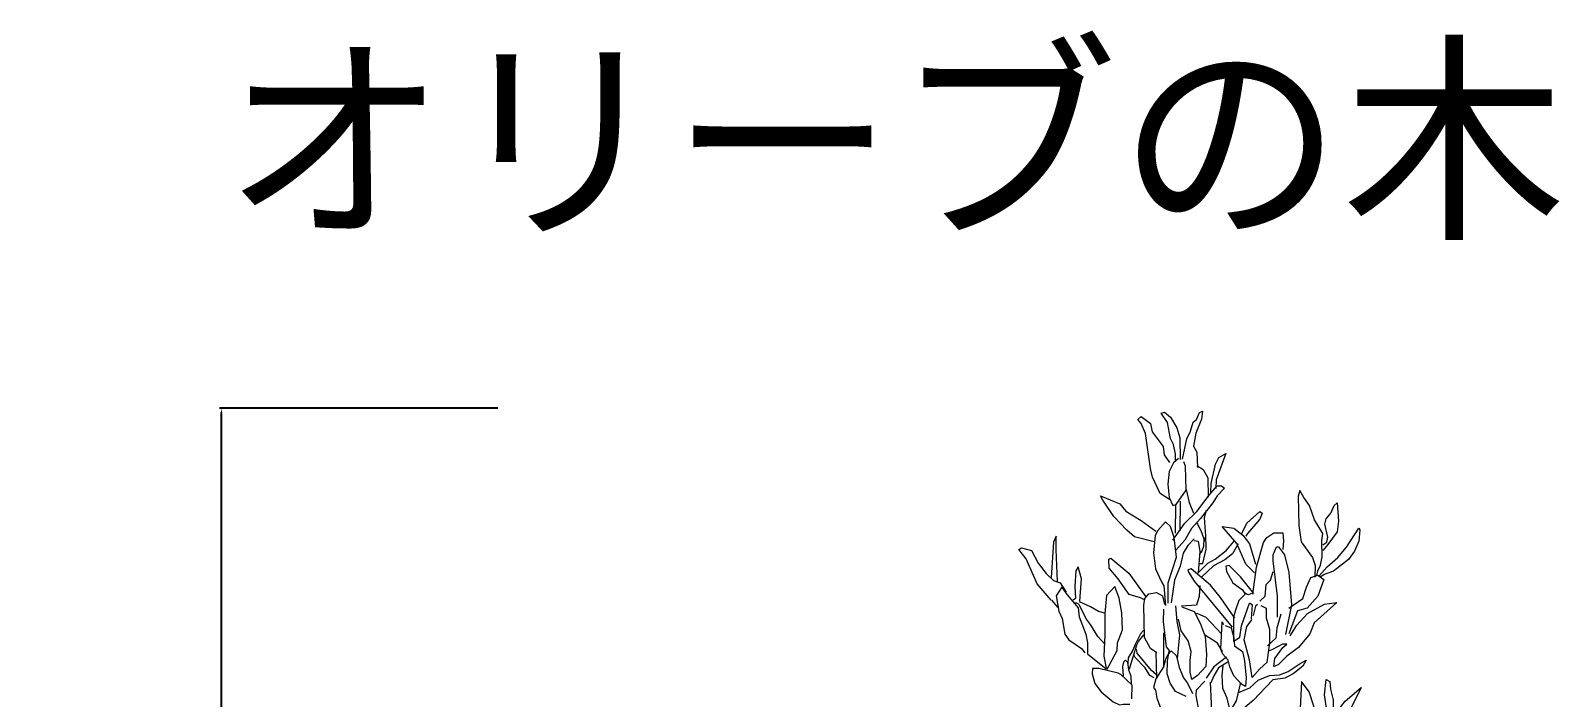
# Model space of a CAD drawing. Header units: millimetres. Extents: x -63086 to 83971, y -129912 to 13382.
# Drawn here: x 50552 to 51483, y -41594 to -41188 of the extents above; entities that cross this region are included whole.
import ezdxf

# ---------------------------------------------------------------- set-up
doc = ezdxf.new("R2010")
doc.units = ezdxf.units.MM
doc.layers.get('0').update_dxf_attribs({"lineweight": 0})
doc.layers.add('観葉植物', color=92, linetype='Continuous', lineweight=9)
doc.styles.get("Standard").update_dxf_attribs({"font": 'MS Mincho.ttf'})
doc.dimstyles.new('ISO-25', dxfattribs={"dimtxt": 2.5, "dimasz": 2.5, "dimexe": 1.25, "dimexo": 0.625, "dimtad": 1, "dimtxsty": 'Standard', "dimcen": 2.5, "dimadec": 0, "dimazin": 0, "dimtfac": 1, "dimtmove": 0, "dimatfit": 3, "dimfxl": 1, "dimarcsym": 0})

# ---------------------------------------------------------------- blocks, each defined once
blk = doc.blocks.new('*D1041')
at = {"layer": 'Defpoints', "color": 0, "ltscale": 10, "transparency": 16777216}
for p in [(50668.4, -41418.19), (50837.34, -41418.19), (50841.32, -42618.19)]:
    blk.add_point(p, dxfattribs=at)
at = {"layer": '観葉植物', "color": 0, "lineweight": -2, "ltscale": 10, "transparency": 16777216}
for p, q in [((50836.71, -41418.19), (50667.15, -41418.19)), ((50668.4, -42615.69), (50668.4, -41420.69)), ((50840.7, -42618.19), (50667.15, -42618.19))]:
    blk.add_line(p, q, dxfattribs=at)
at = {"layer": '観葉植物', "color": 0, "ltscale": 10, "transparency": 16777216}
for points in [[(50667.99, -41420.69), (50668.82, -41420.69), (50668.4, -41418.19)], [(50667.99, -42615.69), (50668.82, -42615.69), (50668.4, -42618.19)]]:
    blk.add_solid(points, dxfattribs=at)
at = {"layer": '観葉植物', "color": 0, "ltscale": 10, "transparency": 16777216, "insert": (50617.78, -42006.11), "char_height": 100, "attachment_point": 5, "rotation": 90}
blk.add_mtext('1200', dxfattribs=at)
blk = doc.blocks.new('オリーブ（CAD素材.com）')
at = {"color": 0, "linetype": 'ByBlock', "lineweight": -2}
for points in [[(54.26, 1144.37), (48.58, 1148.04), (43.91, 1158.05), (42.58, 1163.39), (39.57, 1184.75), (36.9, 1190.75), (34.9, 1193.09), (36.9, 1195.09), (42.58, 1190.75), (43.58, 1185.75), (50.25, 1176.74), (50.92, 1171.73), (54.26, 1167.06)], [(57.86, 1168.41), (57.86, 1171.96), (56.61, 1178.01), (54.74, 1181.55), (53.07, 1191.35), (49.1, 1196.99), (51.19, 1197.61), (54.74, 1194.69), (58.7, 1188.02), (60.58, 1181.97), (60.78, 1168.83)], [(62.04, 1169.04), (64.75, 1181.34), (67.04, 1186.14), (68.71, 1191.56), (70.59, 1193.23), (72.46, 1197.4), (74.34, 1198.24), (73.72, 1193.44), (70.17, 1184.89), (68.92, 1176.96), (70.8, 1173.21), (71.21, 1163.82)], [(59.59, 1169.4), (56.59, 1166.73), (53.92, 1161.39), (53.25, 1153.71), (53.92, 1145.7), (56.26, 1140.7), (58.26, 1141.36), (64.27, 1150.04), (63.93, 1164.72), (62.93, 1167.39)], [(70.8, 1165.07), (74.76, 1162.78), (77.47, 1157.57), (77.68, 1145.89)], [(79.35, 1148.81), (79.55, 1154.23), (82.27, 1165.91), (84.35, 1170.08), (88.52, 1172.37), (82.68, 1156.32), (82.47, 1151.1)], [(44.91, 1118.67), (32.9, 1121.68), (28.23, 1125.68), (20.22, 1134.02), (13.54, 1144.03), (12.21, 1146.7), (23.89, 1141.7), (27.56, 1137.36), (36.9, 1131.69), (45.91, 1125.01)], [(56.26, 1119.67), (63.6, 1130.02), (70.94, 1137.03), (78.28, 1147.04), (83.29, 1152.71), (85.96, 1152.71), (87.63, 1151.38), (83.29, 1146.7), (80.62, 1142.37), (72.94, 1132.69), (67.6, 1126.68), (63.6, 1119.67), (58.26, 1113.67)], [(64.33, 1150.48), (66.21, 1142.55), (68.92, 1136.08)], [(144.02, 1097.99), (144.65, 1100.91), (146.11, 1104.45), (147.15, 1109.46), (146.94, 1119.47), (147.57, 1123.64), (142.56, 1131.99), (139.43, 1140.75), (136.1, 1145.54), (133.59, 1149.92), (132.55, 1146.38), (132.97, 1128.65), (134.43, 1118.64), (141.31, 1109.04), (142.98, 1104.25), (142.77, 1097.15)], [(57.85, 1123.86), (58.06, 1141.17)], [(60.77, 1143.47), (60.56, 1125.32)], [(70.8, 1130.24), (73.3, 1125.45), (75.8, 1118.77), (76.43, 1122.11), (75.59, 1133.37), (76.84, 1137.96)], [(97.97, 1123.34), (101.31, 1130.02), (109.32, 1137.03), (110.65, 1136.03), (109.32, 1132.35), (101.64, 1123.68), (100.64, 1122.01)], [(147.55, 1116.72), (150.05, 1118.39), (150.67, 1121.52), (148.8, 1129.45), (149.63, 1132.58), (152.55, 1136.12), (154.43, 1140.71), (156.31, 1142.38), (157.14, 1131.12), (156.31, 1124.65), (150.67, 1116.93), (147.55, 1113.39)], [(53.4, 1081.16), (53.4, 1093.51), (58.41, 1109.19), (57.07, 1121.2), (54.73, 1127.88), (51.73, 1130.88), (47.06, 1125.54), (45.39, 1122.54), (44.39, 1111.86), (45.72, 1102.18), (49.4, 1094.17), (50.73, 1091.84), (51.73, 1079.82)], [(105.98, 1099.65), (100.64, 1104.99), (95.3, 1117.67), (86.29, 1128.02), (93.3, 1127.02), (98.97, 1122.68), (102.98, 1117.34), (106.65, 1104.99)], [(145.46, 1097.95), (150.26, 1103.38), (156.72, 1109.01), (161.94, 1115.26), (169.45, 1126.94), (170.07, 1125.9), (169.45, 1119.02), (166.94, 1112.97), (163.19, 1107.76), (154.01, 1100.66), (148.38, 1098.58), (146.29, 1097.33)], [(-14.04, 1094.43), (-14.82, 1113.85), (-14.82, 1122.06), (-16.38, 1118.41), (-17.95, 1096.9)], [(69.27, 1120.34), (65.27, 1116.34), (62.6, 1111.66), (60.6, 1103.66), (57.26, 1095.31), (55.26, 1081.3)], [(69.27, 1119.34), (71.61, 1119.01), (72.61, 1112.67), (71.61, 1099.65)], [(71.27, 1099.32), (77.62, 1105.66), (81.95, 1107.99), (88.63, 1113.33), (93.63, 1119.01)], [(71.87, 1105.33), (74.54, 1105.33), (76.6, 1114.16), (76.3, 1122.98)], [(75.16, 1120.53), (74.95, 1115.81), (73.93, 1112.93), (72.28, 1110.88)], [(105.01, 1086.63), (107.15, 1103.18), (111.42, 1118.13), (113.56, 1121.33), (117.83, 1124), (123.17, 1124), (123.7, 1119.2), (123.17, 1113.86)], [(-17.83, 1082.97), (-26.5, 1092.98), (-33.18, 1108.33), (-37.51, 1114), (-35.85, 1115), (-29.84, 1113.33), (-25.83, 1105.66), (-20.83, 1099.32), (-16.49, 1094.98), (-12.49, 1093.64), (-8.82, 1087.97)], [(39.47, 1083.05), (36.6, 1084.35), (29.69, 1086.43), (22.91, 1095.95), (17.44, 1102.6), (17.31, 1107.94), (18.48, 1108.73), (29.43, 1099.47), (39.86, 1085.13)], [(95.97, 1117.34), (92.63, 1111.33), (87.96, 1107.66), (80.95, 1103.99), (73.94, 1097.32)], [(119.96, 1072.74), (119.96, 1085.56), (117.29, 1106.91), (117.29, 1110.65), (119.43, 1115.46), (120.5, 1115.46), (124.23, 1110.65), (126.9, 1099.97), (128.51, 1080.22), (124.77, 1062.06)], [(-0.48, 1082.44), (0.69, 1096.12), (-1.52, 1103.42), (-2.83, 1100.95), (-3.48, 1091.56), (-2.96, 1084), (-4.39, 1082.96)], [(94.07, 1072.04), (85.31, 1084.56), (79.26, 1092.27), (67.37, 1102.08), (65.29, 1101.45), (65.71, 1100.2), (69.25, 1094.57), (92.4, 1066.62)], [(105.55, 1087.16), (97.54, 1097.3), (90.6, 1104.25), (88.46, 1103.71), (88.99, 1100.51), (92.73, 1093.57), (98.61, 1089.29), (100.21, 1086.63), (96.47, 1082.89), (94.33, 1077.01), (93.27, 1072.74), (93.27, 1057.79), (97, 1060.46), (98.07, 1067.4), (102.88, 1081.29), (103.41, 1081.29), (104.48, 1080.22), (103.94, 1071.68)], [(109.28, 1082.35), (112.49, 1085.56), (113.02, 1092.5), (115.69, 1095.17), (117.29, 1100.51)], [(-11.15, 1091.31), (-14.82, 1085.64), (-13.15, 1076.29), (-11.15, 1071.95), (-9.48, 1062.28), (-7.15, 1058.94), (0.53, 1053.6), (2.53, 1050.93)], [(-11.15, 1090.64), (-8.15, 1086.3), (-1.47, 1078.29), (-0.81, 1072.95), (3.2, 1062.28), (4.2, 1056.94), (4.2, 1050.26), (15.55, 1041.25)], [(16.22, 1040.91), (22.23, 1052.26), (22.57, 1056.93), (25.57, 1064.94), (25.23, 1075.29), (23.57, 1084.3), (20.9, 1091.3), (15.89, 1085.97), (14.89, 1074.95), (14.89, 1061.6), (14.22, 1048.92), (15.56, 1041.58)], [(72.61, 1091.98), (72.28, 1085.3), (70.61, 1079.96), (61.26, 1079.3)], [(126.9, 1078.08), (135.45, 1083.96), (137.58, 1090.9), (140.25, 1096.77), (144.52, 1098.37), (148.26, 1095.7), (144.52, 1085.56), (138.12, 1078.08), (132.24, 1076.48), (126.9, 1062.6)], [(-17.69, 1082.96), (-13.78, 1078.65)], [(-0.74, 1080.35), (-2.18, 1081.13), (-3.61, 1081.13)], [(14.9, 1075), (10.99, 1076.05), (6.17, 1078.92), (-0.61, 1081.91)], [(46.58, 1050.93), (42.58, 1053.6), (38.91, 1060.27), (38.57, 1079.96), (39.24, 1083.97), (41.57, 1086.97), (46.25, 1087.64), (49.92, 1085.64), (51.25, 1080.3)], [(104.2, 1087.09), (102.28, 1086.32), (101.12, 1086.7), (100.22, 1087.21)], [(107.8, 1080.41), (106.64, 1079.38), (105.23, 1073.61)], [(127.67, 1061.2), (131.68, 1067.87), (138.35, 1074.88), (148.7, 1080.55), (156.04, 1081.55), (142.35, 1069.21), (139.69, 1062.53), (132.68, 1054.19), (125.67, 1048.85), (120.33, 1043.51), (117.66, 1042.51), (118.33, 1047.51), (123.33, 1054.19), (125.67, 1056.19), (123, 1056.19), (116.99, 1052.85), (114.99, 1052.19)], [(14.77, 1056.1), (10.47, 1060.8), (6.17, 1068.1), (3.69, 1071.35), (-0.74, 1080.22)], [(50.58, 1077.63), (50.25, 1069.95), (52.25, 1054.6), (54.59, 1051.6)], [(57.93, 1079.63), (58.59, 1069.95), (60.26, 1061.94), (58.93, 1047.26)], [(61.7, 1078.92), (69.21, 1076.21), (72.96, 1068.91), (75.88, 1060.78), (76.72, 1049.93), (76.3, 1042.63), (71.3, 1037), (67.75, 1034.71), (66.71, 1039.09), (66.71, 1046.18), (67.33, 1051.81), (65.66, 1058.28), (61.28, 1064.33), (59.62, 1071.42)], [(86.1, 1062.24), (76.51, 1072.46), (71.5, 1074.75), (70.25, 1074.96)], [(109.82, 1079.68), (113.02, 1078.08), (113.02, 1072.21), (115.16, 1065.27), (115.16, 1057.26), (113.56, 1044.98), (109.28, 1041.24), (104.48, 1035.9), (102.88, 1046.58), (99.67, 1058.86), (101.28, 1066.87), (104.48, 1071.14)], [(122, 1074.54), (119.66, 1065.87), (119, 1059.86), (113.99, 1055.19)], [(38.28, 1064.56), (36.45, 1062.48), (33.19, 1055.96), (31.89, 1052.57), (29.02, 1047.88), (28.76, 1044.49)], [(29.93, 1041.23), (34.24, 1055.7), (35.41, 1057.91), (38.67, 1061.82)], [(50.62, 1063.13), (50.62, 1042.27)], [(86.52, 1051.81), (83.39, 1056.82), (75.47, 1061.82)], [(88.02, 1067.66), (91.78, 1066.2), (93.45, 1060.15), (93.86, 1055.15), (98.66, 1051.81), (99.91, 1045.97), (100.95, 1035.75), (100.54, 1030.33), (98.03, 1031.79), (93.45, 1036.79), (90.94, 1042.43), (89.9, 1046.39), (86.77, 1050.14), (85.52, 1053.06), (86.35, 1069.75), (87.19, 1068.29)], [(46.3, 1037.57), (43.22, 1040.24), (34.6, 1050.71), (34.18, 1053.17)], [(31.11, 1031.71), (30.85, 1036.4), (29.41, 1040.58), (28.76, 1045.01), (27.33, 1046.44), (26.28, 1045.14), (25.5, 1042.66), (25.89, 1036.66)], [(44.86, 1035.72), (42.19, 1037.16), (39.32, 1041.67), (33.16, 1048.25), (32.54, 1049.89)], [(54.53, 1051.79), (52.71, 1049.18), (51.67, 1046.83), (50.62, 1042.4), (45.93, 1034.97), (44.37, 1029.76), (45.67, 1028.06), (46.58, 1023.37), (48.67, 1017.37), (49.32, 1009.94), (52.97, 1006.94), (56.1, 1003.16), (61.7, 992.08), (62.88, 988.43)], [(45.93, 1051.53), (46.19, 1035.23)], [(64.3, 1024.36), (57.91, 1027.36), (54.52, 1032.44), (52.69, 1038.18), (52.95, 1045.87), (54, 1051.86)], [(55.17, 1052.12), (58.17, 1049.26), (58.69, 1048.08), (60.12, 1041.96), (62.73, 1035.7), (65.21, 1032.44), (68.21, 1026.18)], [(88.86, 1048.27), (81.14, 1042.43), (76.55, 1035.54)], [(89.69, 1045.14), (84.06, 1041.8), (81.14, 1036.79), (79.47, 1032.62)], [(97.41, 1032.83), (94.91, 1021.57), (91.78, 1016.56), (90.73, 1017.4), (89.27, 1023.24), (86.77, 1029.08), (86.35, 1037.21), (86.98, 1043.05)], [(96.14, 1026.82), (103.14, 1029.49), (108.15, 1034.17), (115.16, 1037.17), (121.16, 1037.5), (126.5, 1039.51), (133.85, 1044.51), (137.52, 1046.51), (135.51, 1042.84), (129.51, 1038.17), (124.5, 1035.5), (117.16, 1034.5), (105.15, 1021.82), (97.8, 1015.81), (93.47, 1015.81), (93.47, 1009.14)], [(31.26, 1022.9), (31.39, 1031.24), (24.62, 1037.63), (22.92, 1038.54), (11.06, 1041.28), (7.28, 1041.28), (7.15, 1038.02), (8.71, 1032.15), (12.49, 1027.07), (19.79, 1020.94), (23.7, 1019.25), (25.92, 1019.64), (30.09, 1019.64)], [(150.8, 1002.18), (150.17, 1014.48), (148.71, 1025.33), (149.55, 1034.72), (151.84, 1033.46), (152.26, 1028.67), (153.93, 1022.2), (153.93, 1007.39), (153.51, 1005.93), (155.6, 1014.07), (161.23, 1021.37), (171.03, 1029.71), (165.19, 1018.24), (161.23, 1011.98), (157.89, 1002.18), (151.22, 992.59), (151.01, 989.46), (169.99, 991.33), (166.23, 988.21), (156.43, 985.91), (151.22, 983.2), (139.33, 977.78), (131.82, 976.32), (127.02, 974.02)], [(79, 1033.01), (79.65, 1019.98), (79.39, 1014.5), (77.17, 1009.94), (75.48, 1008.38), (72.87, 1011.9), (70.53, 1024.93), (70.66, 1028.32), (75.74, 1033.54)], [(145.79, 997.17), (143.71, 1003.64), (143.08, 1013.44), (142.04, 1018.45), (139.33, 1027.21), (134.53, 1033.46), (132.45, 988.21), (134.11, 985.91), (134.95, 983.62)]]:
    blk.add_lwpolyline(points, dxfattribs=at)

msp = doc.modelspace()

# ---------------------------------------------------------------- block references
at = {"layer": '観葉植物', "ltscale": 10}
msp.add_blockref('オリーブ（CAD素材.com）', (51191.6968, -42618.1858), dxfattribs=at)

# ---------------------------------------------------------------- texts
at = {"layer": '観葉植物', "ltscale": 10, "insert": (50669.1027, -41204.7371), "char_height": 100, "attachment_point": 1}
msp.add_mtext('オリーブの木', dxfattribs=at)

# ---------------------------------------------------------------- dimensions: what is measured, and where the dimension line sits
at = {"layer": '観葉植物', "ltscale": 10}
dim = msp.add_linear_dim(base=(50668.4046, -41418.1858), p1=(50841.3226, -42618.1858), p2=(50837.3354, -41418.1858), angle=90, dimstyle='ISO-25', override={"dimtxt": 100}, dxfattribs=at)
dim.commit()
dim.dimension.update_dxf_attribs({"geometry": '*D1041', "text_midpoint": (50668.4046, -42006.1083), "dimtype": 160})

doc.saveas('drawing.dxf')
